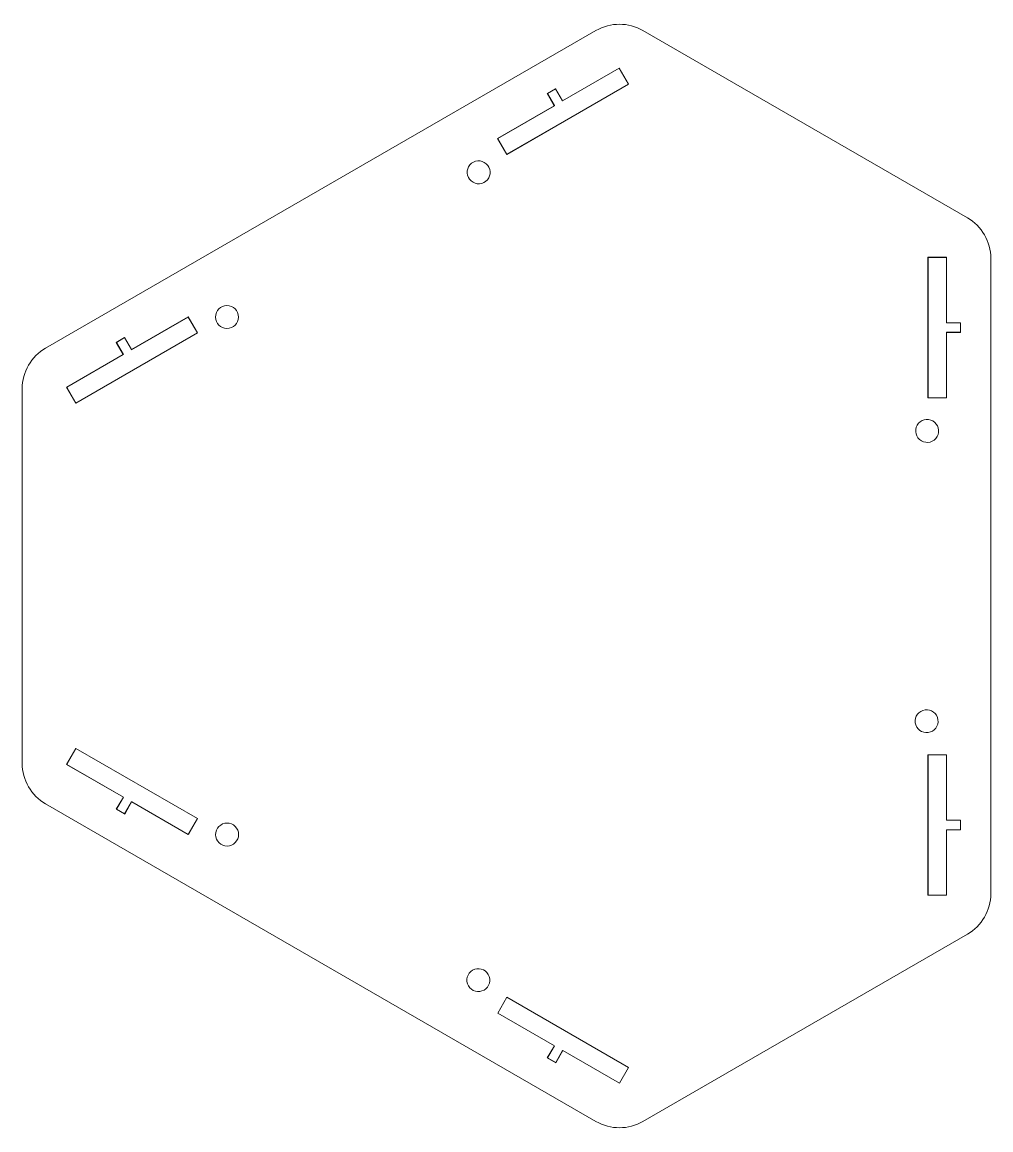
# Model space of a CAD drawing. Header units: inches. Extents: x 74 to 205, y -183 to -33.
import ezdxf

# ---------------------------------------------------------------- set-up
doc = ezdxf.new("R2010")
doc.units = ezdxf.units.IN
doc.header["$MEASUREMENT"] = 0
doc.layers.add('Layer 1', color=7, linetype='Continuous')

msp = doc.modelspace()

# ---------------------------------------------------------------- linework, layer by layer
at = {"layer": 'Layer 1', "lineweight": 0}
for points in [[(154.83, -39.46), (147.17, -43.89), (146.22, -42.25), (145.1, -42.9), (146.04, -44.54), (138.38, -48.96), (139.63, -51.13), (156.08, -41.63), (154.83, -39.46), (154.83, -39.46)], [(154.83, -39.47), (156.07, -41.62), (139.63, -51.11), (138.39, -48.96), (146.05, -44.54), (146.06, -44.54), (146.05, -44.53), (145.11, -42.9), (146.22, -42.26), (147.16, -43.89), (147.16, -43.9), (147.17, -43.89), (154.83, -39.47)], [(199.07, -65.05), (196.57, -65.05), (196.57, -84.05), (199.07, -84.05), (199.07, -75.2), (200.96, -75.2), (200.96, -73.9), (199.07, -73.9), (199.07, -65.05), (199.07, -65.05)], [(199.06, -65.06), (199.06, -73.9), (199.06, -73.91), (199.07, -73.91), (200.95, -73.91), (200.95, -75.19), (199.07, -75.19), (199.06, -75.19), (199.06, -75.2), (199.06, -84.04), (196.58, -84.04), (196.58, -65.06), (199.06, -65.06)], [(96.55, -73.11), (88.89, -77.54), (87.94, -75.9), (86.81, -76.55), (87.76, -78.19), (80.1, -82.61), (81.35, -84.78), (97.8, -75.28), (96.55, -73.11), (96.55, -73.11)], [(96.55, -73.13), (97.79, -75.27), (81.35, -84.76), (80.11, -82.62), (87.76, -78.2), (87.77, -78.19), (87.77, -78.18), (86.83, -76.55), (87.94, -75.91), (88.88, -77.54), (88.88, -77.55), (88.89, -77.55), (96.55, -73.13)], [(81.35, -131.48), (80.1, -133.64), (87.77, -138.07), (86.82, -139.71), (87.95, -140.36), (88.89, -138.72), (96.56, -143.14), (97.81, -140.98), (81.35, -131.48), (81.35, -131.48)], [(81.36, -131.49), (97.79, -140.98), (96.55, -143.13), (88.9, -138.71), (88.89, -138.71), (88.88, -138.71), (87.94, -140.34), (86.83, -139.7), (87.78, -138.07), (87.78, -138.07), (87.77, -138.06), (80.12, -133.64), (81.36, -131.49)], [(199.07, -132.35), (196.57, -132.35), (196.57, -151.35), (199.07, -151.35), (199.07, -142.5), (200.96, -142.5), (200.96, -141.2), (199.07, -141.2), (199.07, -132.35), (199.07, -132.35)], [(199.06, -132.36), (199.06, -141.2), (199.06, -141.21), (199.07, -141.21), (200.95, -141.21), (200.95, -142.49), (199.07, -142.49), (199.06, -142.49), (199.06, -142.5), (199.06, -151.34), (196.58, -151.34), (196.58, -132.36), (199.06, -132.36)], [(139.64, -165.13), (138.39, -167.29), (146.05, -171.72), (145.1, -173.36), (146.23, -174.01), (147.18, -172.37), (154.84, -176.79), (156.09, -174.63), (139.64, -165.13), (139.64, -165.13)], [(139.64, -165.14), (156.08, -174.63), (154.84, -176.78), (147.18, -172.36), (147.17, -172.35), (147.17, -172.36), (146.23, -173.99), (145.12, -173.35), (146.06, -171.72), (146.06, -171.71), (146.05, -171.71), (138.4, -167.29), (139.64, -165.14)]]:
    msp.add_lwpolyline(points, dxfattribs=at)
for points, knots in [([(158.03, -181.95), (158.03, -181.95), (201.9, -156.62), (201.9, -156.62), (203.86, -155.49), (205.07, -153.39), (205.07, -151.12), (205.07, -151.12), (205.07, -65.2), (205.07, -65.2), (205.07, -62.93), (203.86, -60.83), (201.9, -59.7), (201.9, -59.7), (158.03, -34.37), (158.03, -34.37), (156.06, -33.24), (153.64, -33.23), (151.68, -34.37), (151.68, -34.37), (77.26, -77.33), (77.26, -77.33), (75.3, -78.47), (74.09, -80.56), (74.09, -82.83), (74.09, -82.83), (74.09, -133.49), (74.09, -133.49), (74.09, -135.76), (75.3, -137.85), (77.26, -138.99), (77.26, -138.99), (151.68, -181.95), (151.68, -181.95), (153.64, -183.08), (156.06, -183.08), (158.03, -181.95), (158.03, -181.95), (158.03, -181.95), (158.03, -181.95), (158.03, -181.95), (158.03, -181.95), (158.03, -181.95)], [0, 0, 0, 0, 1, 1, 1, 2, 2, 2, 3, 3, 3, 4, 4, 4, 5, 5, 5, 6, 6, 6, 7, 7, 7, 8, 8, 8, 9, 9, 9, 10, 10, 10, 11, 11, 11, 12, 12, 12, 13, 13, 13, 14, 14, 14, 14]), ([(136.99, -54.57), (136.43, -55.21), (135.45, -55.28), (134.8, -54.72), (134.15, -54.16), (134.08, -53.19), (134.64, -52.54), (135.2, -51.89), (136.18, -51.82), (136.83, -52.38), (137.48, -52.94), (137.55, -53.92), (136.99, -54.57)], [0, 0, 0, 0, 1, 1, 1, 2, 2, 2, 3, 3, 3, 4, 4, 4, 4]), ([(103.33, -73.13), (103.33, -73.98), (102.63, -74.68), (101.78, -74.68), (100.92, -74.68), (100.23, -73.98), (100.23, -73.13), (100.23, -72.27), (100.92, -71.58), (101.78, -71.58), (102.63, -71.58), (103.33, -72.27), (103.33, -73.13)], [0, 0, 0, 0, 1, 1, 1, 2, 2, 2, 3, 3, 3, 4, 4, 4, 4]), ([(195.68, -89.88), (194.94, -89.45), (194.69, -88.5), (195.12, -87.76), (195.54, -87.02), (196.49, -86.76), (197.23, -87.19), (197.97, -87.62), (198.23, -88.57), (197.8, -89.31), (197.37, -90.05), (196.42, -90.31), (195.68, -89.88)], [0, 0, 0, 0, 1, 1, 1, 2, 2, 2, 3, 3, 3, 4, 4, 4, 4]), ([(194.92, -128.31), (194.64, -127.5), (195.07, -126.62), (195.88, -126.34), (196.69, -126.06), (197.57, -126.48), (197.85, -127.29), (198.13, -128.1), (197.71, -128.98), (196.9, -129.26), (196.09, -129.55), (195.2, -129.12), (194.92, -128.31)], [0, 0, 0, 0, 1, 1, 1, 2, 2, 2, 3, 3, 3, 4, 4, 4, 4]), ([(102.09, -141.61), (102.94, -141.77), (103.49, -142.59), (103.32, -143.43), (103.16, -144.27), (102.35, -144.82), (101.51, -144.66), (100.67, -144.5), (100.12, -143.68), (100.28, -142.84), (100.44, -142), (101.25, -141.45), (102.09, -141.61)], [0, 0, 0, 0, 1, 1, 1, 2, 2, 2, 3, 3, 3, 4, 4, 4, 4]), ([(135, -161.48), (135.74, -161.06), (136.69, -161.31), (137.11, -162.05), (137.54, -162.79), (137.29, -163.74), (136.55, -164.17), (135.81, -164.6), (134.86, -164.34), (134.43, -163.6), (134, -162.86), (134.26, -161.91), (135, -161.48)], [0, 0, 0, 0, 1, 1, 1, 2, 2, 2, 3, 3, 3, 4, 4, 4, 4])]:
    msp.add_open_spline(points, degree=3, knots=knots, dxfattribs=at)

doc.saveas('drawing.dxf')
